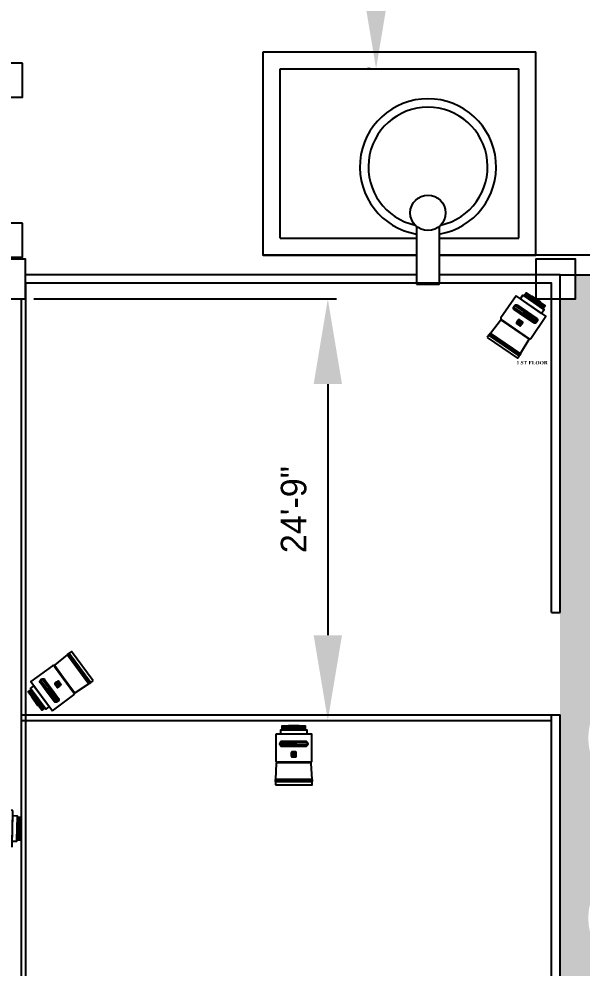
# Model space of a CAD drawing. Header units: millimetres. Extents: x -283029 to -254660, y -24907 to 10674.
# Drawn here: x -278645 to -278248, y -17865 to -17197 of the extents above; entities that cross this region are included whole.
import ezdxf

# ---------------------------------------------------------------- set-up
doc = ezdxf.new("R2010")
doc.units = ezdxf.units.MM
doc.header["$LTSCALE"] = 100
doc.header["$PDMODE"] = 3
doc.layers.add('A-FLOOR', color=7, linetype='Continuous')
doc.dimstyles.new('ISO-25', dxfattribs={"dimtxt": 18, "dimasz": 60, "dimexe": 6, "dimexo": 6, "dimgap": 15, "dimtad": 1, "dimdec": 0, "dimlunit": 3, "dimtxsty": 'Standard', "dimcen": 2.5, "dimclrd": 1, "dimclre": 1, "dimclrt": 1, "dimadec": 0, "dimazin": 0, "dimtfac": 1, "dimtdec": 0, "dimtmove": 0, "dimatfit": 3, "dimfxl": 1, "dimarcsym": 0})

# ---------------------------------------------------------------- blocks, each defined once
blk = doc.blocks.new('*D407')
at = {"color": 1, "lineweight": -2, "transparency": 16777216}
for p, q in [((-278397.22, -17013.66), (-278399.06, -17013.66)), ((-278393.06, -17171.66), (-278393.06, -17073.66)), ((-278397.22, -17231.66), (-278399.06, -17231.66))]:
    blk.add_line(p, q, dxfattribs=at)
at = {"color": 1, "transparency": 16777216}
for points in [[(-278403.06, -17073.66), (-278383.06, -17073.66), (-278393.06, -17013.66)], [(-278403.06, -17171.66), (-278383.06, -17171.66), (-278393.06, -17231.66)]]:
    blk.add_solid(points, dxfattribs=at)
at = {"layer": 'Defpoints', "color": 0, "transparency": 16777216}
for p in [(-278393.06, -17013.66), (-278391.22, -17013.66), (-278391.22, -17231.66)]:
    blk.add_point(p, dxfattribs=at)
at = {"color": 1, "transparency": 16777216, "insert": (-278417.06, -17122.66), "char_height": 18, "attachment_point": 5, "rotation": 90}
blk.add_mtext('18\'-2"', dxfattribs=at)
blk = doc.blocks.new('*D422')
at = {"color": 1, "lineweight": -2, "transparency": 16777216}
for p, q in [((-278634, -17393.66), (-278421.04, -17393.66)), ((-278427.04, -17453.66), (-278427.04, -17630.58)), ((-278637, -17690.58), (-278421.04, -17690.58))]:
    blk.add_line(p, q, dxfattribs=at)
at = {"color": 1, "transparency": 16777216}
for points in [[(-278437.04, -17453.66), (-278417.04, -17453.66), (-278427.04, -17393.66)], [(-278437.04, -17630.58), (-278417.04, -17630.58), (-278427.04, -17690.58)]]:
    blk.add_solid(points, dxfattribs=at)
at = {"layer": 'Defpoints', "color": 0, "transparency": 16777216}
for p in [(-278640, -17393.66), (-278643, -17690.58), (-278427.04, -17690.58)]:
    blk.add_point(p, dxfattribs=at)
at = {"color": 1, "transparency": 16777216, "insert": (-278451.04, -17542.12), "char_height": 18, "attachment_point": 5, "rotation": 90}
blk.add_mtext('24\'-9"', dxfattribs=at)
blk = doc.blocks.new('ccyv')
at = {"color": 6}
for p, q in [((-151.8, 392.6), (-185.2, 392)), ((-140.2, 392), (-185.2, 391.2)), ((-140.2, 391.2), (-185.2, 390.4)), ((-140.2, 390.3), (-185.2, 389.5)), ((-140.2, 389.5), (-185.2, 388.7)), ((-140.2, 388.7), (-185.2, 387.9)), ((-140.2, 387.8), (-185.2, 387)), ((-166.6, 339), (-167.6, 339.5)), ((-166.6, 332.5), (-167.6, 332)), ((-166.2, 339.4), (-166.7, 340.5)), ((-166.2, 332), (-166.7, 331)), ((-159.2, 339.4), (-158.6, 340.5)), ((-159.2, 332), (-158.6, 331)), ((-158.7, 339), (-157.7, 339.5)), ((-158.7, 332.5), (-157.7, 332))]:
    blk.add_line(p, q, dxfattribs=at)
for points in [[(-188.4, 376.1), (-188.4, 384.8), (-136.9, 384.8), (-136.9, 376.1)], [(-185.6, 387), (-185.6, 392.6), (-139.8, 392.6), (-139.8, 387)], [(-140.7, 384.8), (-140.7, 387), (-184.6, 387), (-184.6, 384.8)], [(-173.5, 392.6), (-172.8, 393.5), (-152.7, 393.5), (-151.8, 392.6)], [(-195.3, 320.2), (-195.8, 319.3), (-129.5, 319.3), (-130, 320.2)], [(-199.1, 285.3), (-126.2, 285.3), (-126, 281.7), (-199.3, 281.7)], [(-126, 280.5), (-199.3, 280.5), (-198.1, 281.7), (-127.2, 281.7)], [(-199.3, 275), (-126, 275), (-126, 280.5), (-199.3, 280.5)]]:
    blk.add_lwpolyline(points, close=True, dxfattribs=at)
for points in [[(-198.9, 376.1), (-198.9, 322.5, 0.414214), (-196.6, 320.2), (-128.8, 320.2, 0.414214), (-126.5, 322.5), (-126.5, 376.1)], [(-162.7, 362.3), (-139.2, 362.3, -0.223517), (-136.4, 361, -0.360044), (-136.4, 352.7, -0.223517), (-139.2, 351.4), (-162.7, 351.4), (-186.2, 351.4, -0.223517), (-188.9, 352.7, -0.360044), (-188.9, 361, -0.223517), (-186.2, 362.3)], [(-162.7, 352.6), (-186.2, 352.6, -0.223517), (-187.9, 353.5, -0.360044), (-187.9, 360.2, -0.223517), (-186.2, 361), (-162.7, 361), (-139.2, 361, -0.223517), (-137.4, 360.2, -0.360044), (-137.4, 353.5, -0.223517), (-139.2, 352.6)], [(-167.6, 335.7), (-167.6, 332, 0.414214), (-166.7, 331), (-158.6, 331, 0.414214), (-157.7, 332), (-157.7, 335.7), (-157.7, 339.5, 0.414214), (-158.6, 340.5), (-166.7, 340.5, 0.414214), (-167.6, 339.5)], [(-166.6, 335.7), (-166.6, 339, -0.414214), (-166.2, 339.4), (-159.2, 339.4, -0.414214), (-158.7, 339), (-158.7, 335.7), (-158.7, 332.5, -0.414214), (-159.2, 332), (-166.2, 332, -0.414214), (-166.6, 332.5)], [(-198.7, 285.3), (-197, 318.4, -0.39915), (-196.1, 319.3), (-129.2, 319.3, -0.39915), (-128.3, 318.4), (-126.6, 285.3)]]:
    blk.add_lwpolyline(points, format="xyb", close=True, dxfattribs=at)
for points in [[(-188.8, 358.8), (-166.6, 358.8), (-166.6, 354.9), (-188.8, 354.9)], [(-136.5, 358.8), (-158.5, 358.8), (-158.5, 354.9), (-136.5, 354.9)]]:
    blk.add_lwpolyline(points, dxfattribs=at)
for centre, radius in [((-162.7, 356.8), 3.29), ((-162.7, 356.8), 1.54), ((-162.7, 335.7), 3.29), ((-162.7, 335.7), 1.54)]:
    blk.add_circle(centre, radius, dxfattribs=at)

msp = doc.modelspace()

# ---------------------------------------------------------------- hatches: boundary and pattern name
at = {"layer": 'A-FLOOR'}
h = msp.add_hatch(dxfattribs=at)
h.set_pattern_fill('AR-B816C', color=2, scale=0.05)
h.set_pattern_definition([(0, (-278245.958, -17419.708), (10.16, 10.16), [19.84375, -0.47625]), (0, (-278256.118, -17419.232), (10.16, 10.16), [19.84375, -0.47625]), (90, (-278245.958, -17419.708), (-10.16, 10.16), [-10.63625, 9.68375]), (90, (-278246.434, -17419.708), (-10.16, 10.16), [-10.63625, 9.68375])])
h.paths.add_polyline_path([(-278227.5, -17376.66), (-278252.5, -17376.66), (-278252.5, -17393.66), (-278263.5, -17393.66), (-278263.5, -21113.66), (-278227.5, -21113.66), (-278227.5, -17862.73, -0.23), (-278243.53, -17829.71, -0.23), (-278227.5, -17796.7), (-278227.5, -17736.07, -0.23), (-278243.53, -17703.06, -0.23), (-278227.5, -17670.05)])

# ---------------------------------------------------------------- linework, layer by layer
for p, q in [((-278472.5, -17362.83), (-278472.5, -17219.66)), ((-278472.5, -17219.66), (-278280.5, -17219.66)), ((-278280.5, -17362.83), (-278280.5, -17219.66)), ((-278460.5, -17350.83), (-278460.5, -17231.66)), ((-278460.5, -17231.66), (-278292.5, -17231.66)), ((-278292.5, -17350.83), (-278292.5, -17231.66)), ((-278460.5, -17350.83), (-278364.51, -17350.83)), ((-278348.51, -17350.83), (-278292.5, -17350.83)), ((-278472.5, -17362.83), (-278364.51, -17362.83)), ((-278472.5, -17362.83), (-278364.51, -17362.83)), ((-278348.51, -17362.83), (-278280.5, -17362.83)), ((-278348.51, -17362.83), (-278280.5, -17362.83))]:
    msp.add_line(p, q)
at = {"color": 3}
for p, q in [((-278364.51, -17342.69), (-278364.51, -17382.66)), ((-278348.51, -17342.69), (-278348.51, -17382.66)), ((-278269.5, -17614.58), (-278269.5, -17382.66)), ((-278269.5, -17614.58), (-278263.5, -17614.58)), ((-278643, -17686.58), (-278263.5, -17686.58)), ((-278643, -17690.58), (-278269.5, -17690.58)), ((-278269.5, -17987.49), (-278269.5, -17686.58))]:
    msp.add_line(p, q, dxfattribs=at)
at = {"color": 2}
for p, q in [((-278640, -17382.66), (-278640, -17987.49)), ((-278643, -17393.66), (-278643, -17987.49))]:
    msp.add_line(p, q, dxfattribs=at)
for points in [[(-278642, -17227.66), (-278666, -17227.66), (-278666, -17251.66), (-278642, -17251.66)], [(-278642, -17340.38), (-278666, -17340.38), (-278666, -17364.38), (-278642, -17364.38)], [(-278668, -17393.66), (-278640, -17393.66), (-278640, -17365.66), (-278668, -17365.66)], [(-278668, -17393.66), (-278640, -17393.66), (-278640, -17365.66), (-278668, -17365.66)], [(-278280.5, -17393.66), (-278252.5, -17393.66), (-278252.5, -17365.66), (-278280.5, -17365.66)], [(-278280.5, -17393.66), (-278252.5, -17393.66), (-278252.5, -17365.66), (-278280.5, -17365.66)]]:
    msp.add_lwpolyline(points, close=True)
at = {"color": 3}
for points in [[(-278364.51, -17362.83), (-278473.02, -17362.83)], [(-278227.5, -21113.66), (-278227.5, -17362.83), (-278348.51, -17362.83)], [(-278364.51, -17376.66), (-278640, -17376.66)], [(-278364.51, -17376.66), (-278640, -17376.66)], [(-278263.5, -17614.58), (-278263.5, -17376.66), (-278348.51, -17376.66)], [(-278280.5, -17376.66), (-278348.51, -17376.66)], [(-278263.5, -17614.58), (-278263.5, -17376.66), (-278227.5, -17376.66), (-278227.5, -21113.66), (-278263.5, -21113.66)], [(-278364.51, -17382.66), (-278640, -17382.66)], [(-278269.5, -17614.58), (-278269.5, -17382.66), (-278348.51, -17382.66)], [(-278269.5, -17987.49), (-278269.5, -17686.58)], [(-278263.5, -18275.56), (-278263.5, -17686.58)]]:
    msp.add_lwpolyline(points, dxfattribs=at)
at = {"color": 1}
msp.add_lwpolyline([(-278364.51, -17383.33), (-278348.51, -17383.33), (-278348.51, -17382.66), (-278364.51, -17382.66)], close=True, dxfattribs=at)
at = {"color": 3}
msp.add_circle((-278356.51, -17333.09), 12.46, dxfattribs=at)
for radius, start, end in [(48, 279.59407, 260.40593), (42, 282.37144, 257.62856)]:
    msp.add_arc((-278356.51, -17300.69), radius, start, end)

# ---------------------------------------------------------------- block references
for p, xscale, yscale, zscale, rotation in [((-278311.68, -17540.36), 0.3521727159047329, 0.3521727159047329, 0.3521727159047329, 325.5323904999758), ((-278555.93, -17548.82), 0.352172715904733, 0.352172715904733, 0.352172715904733, 126.3685472683277), ((-278782.6, -17821.57), 0.352172715904733, 0.352172715904733, 0.352172715904733, 268.9632718456095)]:
    msp.add_blockref('ccyv', p, dxfattribs=dict(at, xscale=xscale, yscale=yscale, zscale=zscale, rotation=rotation))
at = {"color": 3, "xscale": 0.352172715904733, "yscale": 0.352172715904733, "zscale": 0.352172715904733}
msp.add_blockref('ccyv', (-278393.73, -17832.7), dxfattribs=at)

# ---------------------------------------------------------------- texts
at = {"color": 3, "insert": (-278294.19, -17437.36), "char_height": 2.5, "attachment_point": 1}
msp.add_mtext_dynamic_manual_height_columns('{\\fTimes New Roman|b1|i0|c0|p18;1 ST FLOOR}', width=22.0341, gutter_width=12.5, heights=[0], dxfattribs=at)

# ---------------------------------------------------------------- dimensions: what is measured, and where the dimension line sits
dim = msp.add_linear_dim(base=(-278393.06, -17013.66), p1=(-278391.22, -17231.66), p2=(-278391.22, -17013.66), angle=90, dimstyle='ISO-25')
dim.commit()
dim.dimension.update_dxf_attribs({"geometry": '*D407', "text_midpoint": (-278417.06, -17122.66)})
at = {"color": 3}
dim = msp.add_linear_dim(base=(-278427.04, -17690.58), p1=(-278640, -17393.66), p2=(-278643, -17690.58), angle=90, dimstyle='ISO-25', dxfattribs=at)
dim.commit()
dim.dimension.update_dxf_attribs({"geometry": '*D422', "text_midpoint": (-278451.04, -17542.12)})

doc.saveas('drawing.dxf')
